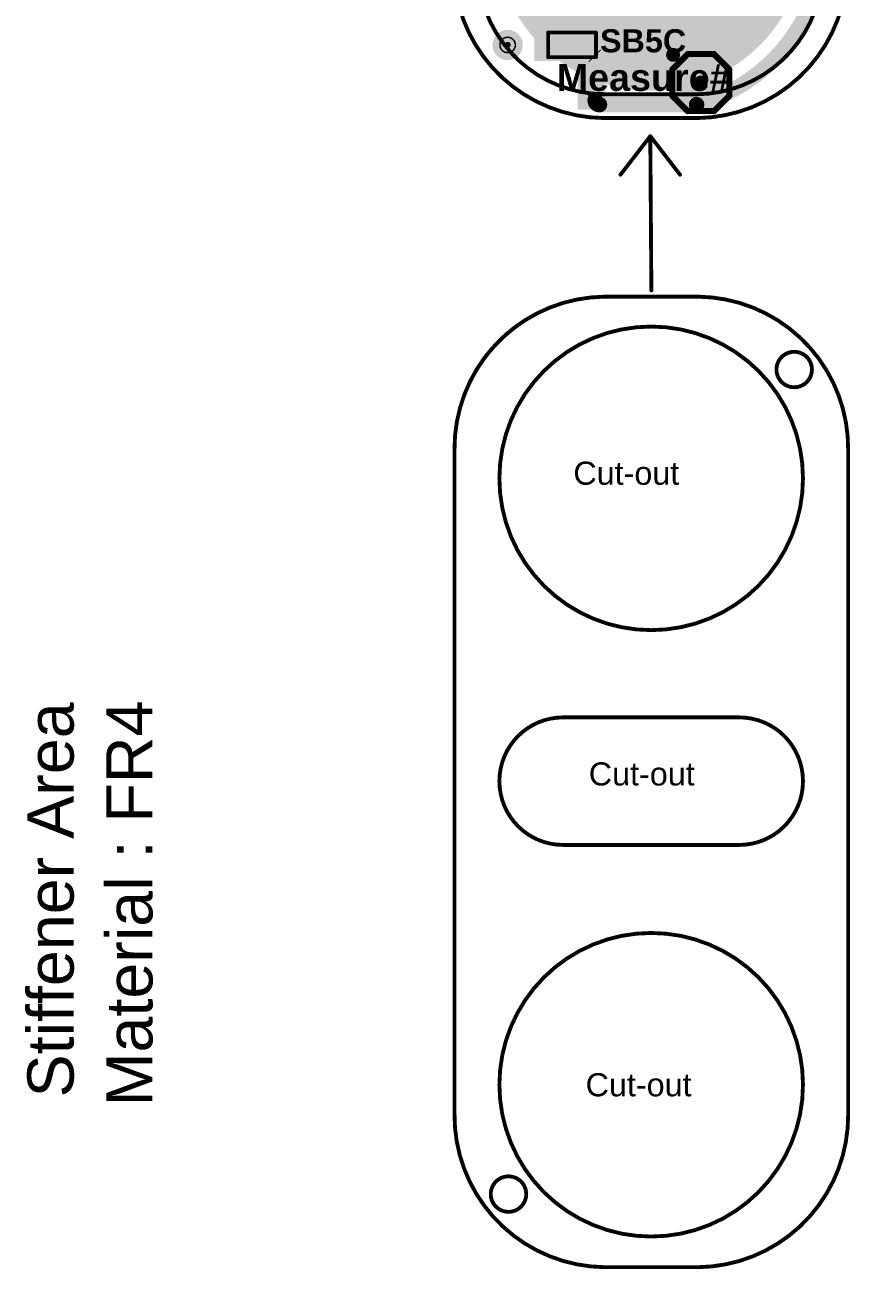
# Model space of a CAD drawing. Header units: inches. Extents: x -3.9 to 9.5, y -7 to 2.6.
# Drawn here: x -2.606 to -1.535, y -6.975 to -5.362 of the extents above; entities that cross this region are included whole.
import ezdxf

# ---------------------------------------------------------------- set-up
doc = ezdxf.new("R2010")
doc.units = ezdxf.units.IN
doc.header["$MEASUREMENT"] = 0
for name, color, linetype in [('Board Outline', 216, 'Continuous'), ('Bottom Layer', 5, 'Continuous'), ('Bottom Overlay', 54, 'Continuous'), ('Bottom Paste', 16, 'Continuous'), ('Bottom Solder', 6, 'Continuous'), ('Drill Drawing', 1, 'Continuous'), ('Fabrication', 76, 'Continuous'), ('Pad Holes', 156, 'Continuous'), ('Top Layer', 1, 'Continuous'), ('Top Overlay', 2, 'Continuous'), ('Top Paste', 8, 'Continuous'), ('Top Solder', 216, 'Continuous'), ('Via Holes', 16, 'Continuous')]:
    doc.layers.add(name, color=color, linetype=linetype)
doc.styles.add('Arial', font='', dxfattribs={"height": 0.2})
doc.styles.add('Arial_Bold', font='', dxfattribs={"height": 0.2})
doc.styles.get('Arial').set_extended_font_data('Arial')
doc.styles.get('Arial_Bold').set_extended_font_data('Arial', bold=True)

# ---------------------------------------------------------------- blocks, each defined once
blk = doc.blocks.new('S______B______0402_74')
at = {"layer": 'Top Layer'}
for points in [[(-0.0275, -0.0125), (-0.0275, 0.0125), (-0.0095, 0.0125), (-0.0095, -0.0125)], [(0.0095, -0.0125), (0.0095, 0.0125), (0.0275, 0.0125), (0.0275, -0.0125)]]:
    blk.add_hatch(color=1, dxfattribs=at).paths.add_polyline_path(points)
at = {"layer": 'Top Paste'}
for points in [[(-0.0275, -0.0125), (-0.0275, 0.0125), (-0.0095, 0.0125), (-0.0095, -0.0125)], [(0.0095, -0.0125), (0.0095, 0.0125), (0.0275, 0.0125), (0.0275, -0.0125)]]:
    blk.add_hatch(color=8, dxfattribs=at).paths.add_polyline_path(points)
at = {"layer": 'Top Solder'}
for points in [[(-0.0297, -0.0147), (-0.0297, 0.0147), (-0.0073, 0.0147), (-0.0073, -0.0147)], [(0.0073, -0.0147), (0.0073, 0.0147), (0.0297, 0.0147), (0.0297, -0.0147)]]:
    blk.add_hatch(color=216, dxfattribs=at).paths.add_polyline_path(points)
at = {"layer": 'Top Overlay'}
for points in [[(-0.031, -0.016, 0.005, 0.005, 0), (-0.031, 0.016, 0.005, 0.005, 0)], [(-0.031, 0.016, 0.005, 0.005, 0), (0.031, 0.016, 0.005, 0.005, 0)], [(0.031, -0.016, 0.005, 0.005, 0), (0.031, 0.016, 0.005, 0.005, 0)], [(-0.031, -0.016, 0.005, 0.005, 0), (0.031, -0.016, 0.005, 0.005, 0)], [(-0.032, -0.017, 0.000127, 0.000127, 0), (0.032, -0.017, 0.000127, 0.000127, 0)]]:
    blk.add_lwpolyline(points, format="xyseb", dxfattribs=at)
for points in [[(-0.0323, 0.016, 0.0025, 0.0025, 1), (-0.0297, 0.016, 0.0025, 0.0025, 1)], [(-0.0323, 0.016, 0.0025, 0.0025, 1), (-0.0297, 0.016, 0.0025, 0.0025, 1)], [(0.0297, 0.016, 0.0025, 0.0025, 1), (0.0323, 0.016, 0.0025, 0.0025, 1)], [(0.0297, 0.016, 0.0025, 0.0025, 1), (0.0323, 0.016, 0.0025, 0.0025, 1)], [(-0.0323, -0.016, 0.0025, 0.0025, 1), (-0.0297, -0.016, 0.0025, 0.0025, 1)], [(-0.0323, -0.016, 0.0025, 0.0025, 1), (-0.0297, -0.016, 0.0025, 0.0025, 1)], [(0.0297, -0.016, 0.0025, 0.0025, 1), (0.0323, -0.016, 0.0025, 0.0025, 1)], [(0.0297, -0.016, 0.0025, 0.0025, 1), (0.0323, -0.016, 0.0025, 0.0025, 1)], [(-0.032, -0.017, 0.0000635, 0.0000635, 1), (-0.032, -0.017, 0.0000635, 0.0000635, 1)], [(0.032, -0.017, 0.0000635, 0.0000635, 1), (0.032, -0.017, 0.0000635, 0.0000635, 1)]]:
    blk.add_lwpolyline(points, format="xyseb", close=True, dxfattribs=at)
blk = doc.blocks.new('T__________193')
at = {"layer": 'Top Layer'}
blk.add_hatch(color=1, dxfattribs=at).paths.add_polyline_path([(0.015, 0.03), (-0.015, 0.03), (-0.03, 0.015), (-0.03, -0.015), (-0.015, -0.03), (0.015, -0.03), (0.03, -0.015), (0.03, 0.015)])
at = {"layer": 'Top Paste'}
blk.add_hatch(color=8, dxfattribs=at).paths.add_polyline_path([(0.015, 0.03), (-0.015, 0.03), (-0.03, 0.015), (-0.03, -0.015), (-0.015, -0.03), (0.015, -0.03), (0.03, -0.015), (0.03, 0.015)])
at = {"layer": 'Top Solder'}
blk.add_hatch(color=216, dxfattribs=at).paths.add_polyline_path([(0.017, 0.034), (-0.017, 0.034), (-0.034, 0.017), (-0.034, -0.017), (-0.017, -0.034), (0.017, -0.034), (0.034, -0.017), (0.034, 0.017)])
at = {"layer": 'Top Overlay'}
for points in [[(-0.017, 0.037, 0.00787, 0.00787, 0), (-0.037, 0.017, 0.00787, 0.00787, 0)], [(0.017, 0.037, 0.00787, 0.00787, 0), (-0.017, 0.037, 0.00787, 0.00787, 0)], [(0.017, 0.037, 0.00787, 0.00787, 0), (-0.017, 0.037, 0.00787, 0.00787, 0)], [(0.037, 0.017, 0.00787, 0.00787, 0), (0.017, 0.037, 0.00787, 0.00787, 0)], [(-0.037, 0.017, 0.00787, 0.00787, 0), (-0.037, -0.017, 0.00787, 0.00787, 0)], [(0.037, 0.017, 0.00787, 0.00787, 0), (0.037, -0.017, 0.00787, 0.00787, 0)], [(-0.017, -0.037, 0.00787, 0.00787, 0), (-0.037, -0.017, 0.00787, 0.00787, 0)], [(0.037, -0.017, 0.00787, 0.00787, 0), (0.017, -0.037, 0.00787, 0.00787, 0)], [(0.017, -0.037, 0.00787, 0.00787, 0), (-0.017, -0.037, 0.00787, 0.00787, 0)], [(0.017, -0.037, 0.00787, 0.00787, 0), (-0.017, -0.037, 0.00787, 0.00787, 0)]]:
    blk.add_lwpolyline(points, format="xyseb", dxfattribs=at)
for points in [[(-0.019, 0.037, 0.00394, 0.00394, 1), (-0.015, 0.037, 0.00394, 0.00394, 1)], [(-0.019, 0.037, 0.00394, 0.00394, 1), (-0.015, 0.037, 0.00394, 0.00394, 1)], [(-0.019, 0.037, 0.00394, 0.00394, 1), (-0.015, 0.037, 0.00394, 0.00394, 1)], [(0.015, 0.037, 0.00394, 0.00394, 1), (0.019, 0.037, 0.00394, 0.00394, 1)], [(0.015, 0.037, 0.00394, 0.00394, 1), (0.019, 0.037, 0.00394, 0.00394, 1)], [(0.015, 0.037, 0.00394, 0.00394, 1), (0.019, 0.037, 0.00394, 0.00394, 1)], [(-0.039, 0.017, 0.00394, 0.00394, 1), (-0.035, 0.017, 0.00394, 0.00394, 1)], [(-0.039, 0.017, 0.00394, 0.00394, 1), (-0.035, 0.017, 0.00394, 0.00394, 1)], [(0.035, 0.017, 0.00394, 0.00394, 1), (0.039, 0.017, 0.00394, 0.00394, 1)], [(0.035, 0.017, 0.00394, 0.00394, 1), (0.039, 0.017, 0.00394, 0.00394, 1)], [(-0.039, -0.017, 0.00394, 0.00394, 1), (-0.035, -0.017, 0.00394, 0.00394, 1)], [(-0.039, -0.017, 0.00394, 0.00394, 1), (-0.035, -0.017, 0.00394, 0.00394, 1)], [(0.035, -0.017, 0.00394, 0.00394, 1), (0.039, -0.017, 0.00394, 0.00394, 1)], [(0.035, -0.017, 0.00394, 0.00394, 1), (0.039, -0.017, 0.00394, 0.00394, 1)], [(-0.019, -0.037, 0.00394, 0.00394, 1), (-0.015, -0.037, 0.00394, 0.00394, 1)], [(-0.019, -0.037, 0.00394, 0.00394, 1), (-0.015, -0.037, 0.00394, 0.00394, 1)], [(-0.019, -0.037, 0.00394, 0.00394, 1), (-0.015, -0.037, 0.00394, 0.00394, 1)], [(0.015, -0.037, 0.00394, 0.00394, 1), (0.019, -0.037, 0.00394, 0.00394, 1)], [(0.015, -0.037, 0.00394, 0.00394, 1), (0.019, -0.037, 0.00394, 0.00394, 1)], [(0.015, -0.037, 0.00394, 0.00394, 1), (0.019, -0.037, 0.00394, 0.00394, 1)]]:
    blk.add_lwpolyline(points, format="xyseb", close=True, dxfattribs=at)
blk = doc.blocks.new('_EMG________B_200')
at = {"layer": 'Bottom Layer'}
h = blk.add_hatch(color=5, dxfattribs=at)
edge = h.paths.add_edge_path()
edge.add_arc((0, 0.3932), 0.1969, 0, 360)
h = blk.add_hatch(color=5, dxfattribs=at)
edge = h.paths.add_edge_path()
edge.add_arc((-0.1142, 0.0005), 0.0827, 90, 270)
edge.add_line((-0.1142, -0.0822), (0.1142, -0.0822))
edge.add_arc((0.1142, 0.0005), 0.0827, 270, 450)
edge.add_line((0.1142, 0.0832), (-0.1142, 0.0832))
h = blk.add_hatch(color=5, dxfattribs=at)
edge = h.paths.add_edge_path()
edge.add_arc((0, -0.3932), 0.1969, 0, 360)
at = {"layer": 'Bottom Paste'}
h = blk.add_hatch(color=16, dxfattribs=at)
edge = h.paths.add_edge_path()
edge.add_arc((0, 0.3932), 0.1969, 0, 360)
h = blk.add_hatch(color=16, dxfattribs=at)
edge = h.paths.add_edge_path()
edge.add_arc((-0.1142, 0.0005), 0.0827, 90, 270)
edge.add_line((-0.1142, -0.0822), (0.1142, -0.0822))
edge.add_arc((0.1142, 0.0005), 0.0827, 270, 450)
edge.add_line((0.1142, 0.0832), (-0.1142, 0.0832))
h = blk.add_hatch(color=16, dxfattribs=at)
edge = h.paths.add_edge_path()
edge.add_arc((0, -0.3932), 0.1969, 0, 360)
at = {"layer": 'Bottom Solder'}
h = blk.add_hatch(color=6, dxfattribs=at)
edge = h.paths.add_edge_path()
edge.add_arc((0, 0.3932), 0.2009, 0, 360)
h = blk.add_hatch(color=6, dxfattribs=at)
edge = h.paths.add_edge_path()
edge.add_arc((-0.1142, 0.0005), 0.0867, 90, 270)
edge.add_line((-0.1142, -0.0862), (0.1142, -0.0862))
edge.add_arc((0.1142, 0.0005), 0.0867, 270, 450)
edge.add_line((0.1142, 0.0872), (-0.1142, 0.0872))
h = blk.add_hatch(color=6, dxfattribs=at)
edge = h.paths.add_edge_path()
edge.add_arc((0, -0.3932), 0.2009, 0, 360)
at = {"layer": 'Bottom Overlay'}
for points in [[(-0.2237, 0.4317, 0.005, 0.005, -0.414214), (-0.0603, 0.5989, 0.005, 0.005, 0)], [(-0.0603, 0.5989, 0.005, 0.005, 0), (0.0603, 0.5989, 0.005, 0.005, 0)], [(0.0603, 0.5989, 0.005, 0.005, -0.414214), (0.2238, 0.4317, 0.005, 0.005, 0)], [(-0.2237, -0.4317, 0.005, 0.005, 0), (-0.2237, 0.4317, 0.005, 0.005, 0)], [(0.2238, -0.4317, 0.005, 0.005, 0), (0.2238, 0.4317, 0.005, 0.005, 0)], [(-0.0603, -0.5989, 0.005, 0.005, -0.414214), (-0.2237, -0.4317, 0.005, 0.005, 0)], [(0.2238, -0.4317, 0.005, 0.005, -0.414214), (0.0603, -0.5989, 0.005, 0.005, 0)], [(-0.0603, -0.5989, 0.005, 0.005, 0), (0.0603, -0.5989, 0.005, 0.005, 0)]]:
    blk.add_lwpolyline(points, format="xyseb", dxfattribs=at)
for points in [[(-0.0615, 0.5989, 0.0025, 0.0025, 1), (-0.059, 0.5989, 0.0025, 0.0025, 1)], [(-0.0615, 0.5989, 0.0025, 0.0025, 1), (-0.059, 0.5989, 0.0025, 0.0025, 1)], [(0.059, 0.5989, 0.0025, 0.0025, 1), (0.0615, 0.5989, 0.0025, 0.0025, 1)], [(0.059, 0.5989, 0.0025, 0.0025, 1), (0.0615, 0.5989, 0.0025, 0.0025, 1)], [(-0.225, 0.4317, 0.0025, 0.0025, 1), (-0.2225, 0.4317, 0.0025, 0.0025, 1)], [(-0.225, 0.4317, 0.0025, 0.0025, 1), (-0.2225, 0.4317, 0.0025, 0.0025, 1)], [(0.2225, 0.4317, 0.0025, 0.0025, 1), (0.225, 0.4317, 0.0025, 0.0025, 1)], [(0.2225, 0.4317, 0.0025, 0.0025, 1), (0.225, 0.4317, 0.0025, 0.0025, 1)], [(-0.225, -0.4317, 0.0025, 0.0025, 1), (-0.2225, -0.4317, 0.0025, 0.0025, 1)], [(-0.225, -0.4317, 0.0025, 0.0025, 1), (-0.2225, -0.4317, 0.0025, 0.0025, 1)], [(0.2225, -0.4317, 0.0025, 0.0025, 1), (0.225, -0.4317, 0.0025, 0.0025, 1)], [(0.2225, -0.4317, 0.0025, 0.0025, 1), (0.225, -0.4317, 0.0025, 0.0025, 1)], [(-0.0615, -0.5989, 0.0025, 0.0025, 1), (-0.059, -0.5989, 0.0025, 0.0025, 1)], [(-0.0615, -0.5989, 0.0025, 0.0025, 1), (-0.059, -0.5989, 0.0025, 0.0025, 1)], [(0.059, -0.5989, 0.0025, 0.0025, 1), (0.0615, -0.5989, 0.0025, 0.0025, 1)], [(0.059, -0.5989, 0.0025, 0.0025, 1), (0.0615, -0.5989, 0.0025, 0.0025, 1)]]:
    blk.add_lwpolyline(points, format="xyseb", close=True, dxfattribs=at)

msp = doc.modelspace()

# ---------------------------------------------------------------- hatches: boundary and pattern name
at = {"layer": 'Bottom Layer'}
h = msp.add_hatch(color=5, dxfattribs=at)
edge = h.paths.add_edge_path()
edge.add_arc((-1.8661, -5.4598), 0.0118, 0, 360)
at = {"layer": 'Bottom Solder'}
h = msp.add_hatch(color=6, dxfattribs=at)
edge = h.paths.add_edge_path()
edge.add_arc((-1.9796, -5.388), 0.004, 0, 360)
at = {"layer": 'Pad Holes'}
h = msp.add_hatch(color=7, dxfattribs=at)
edge = h.paths.add_edge_path()
edge.add_arc((-1.9796, -5.388), 0.0197, 0, 360)
at = {"layer": 'Top Layer'}
for points in [[(-1.9451, -5.4088), (-1.9051, -5.4088), (-1.9051, -5.2778), (-1.9451, -5.2778)], [(-1.8888, -5.3738), (-1.8888, -5.4718), (-1.8531, -5.4718), (-1.8531, -5.3738)]]:
    msp.add_hatch(color=1, dxfattribs=at).paths.add_polyline_path(points)
h = msp.add_hatch(color=1, dxfattribs=at)
edge = h.paths.add_edge_path()
edge.add_arc((-1.8661, -5.4598), 0.0118, 0, 360)
at = {"layer": 'Top Solder'}
h = msp.add_hatch(color=216, dxfattribs=at)
edge = h.paths.add_edge_path()
edge.add_arc((-1.9796, -5.388), 0.004, 0, 360)
at = {"layer": 'Via Holes'}
h = msp.add_hatch(color=7, dxfattribs=at)
edge = h.paths.add_edge_path()
edge.add_arc((-1.8661, -5.4598), 0.00591, 0, 360)

# ---------------------------------------------------------------- linework, layer by layer
at = {"layer": 'Board Outline'}
for points in [[(-1.855, -5.4828, 0.005, 0.005, -0.414214), (-2.0496, -5.2838, 0.005, 0.005, 0)], [(-1.5391, -5.2838, 0.005, 0.005, -0.414214), (-1.7338, -5.4828, 0.005, 0.005, 0)], [(-1.855, -5.4828, 0.005, 0.005, 0), (-1.7338, -5.4828, 0.005, 0.005, 0)]]:
    msp.add_lwpolyline(points, format="xyseb", dxfattribs=at)
for points in [[(-1.8562, -5.4828, 0.0025, 0.0025, 1), (-1.8537, -5.4828, 0.0025, 0.0025, 1)], [(-1.8562, -5.4828, 0.0025, 0.0025, 1), (-1.8537, -5.4828, 0.0025, 0.0025, 1)], [(-1.735, -5.4828, 0.0025, 0.0025, 1), (-1.7325, -5.4828, 0.0025, 0.0025, 1)], [(-1.735, -5.4828, 0.0025, 0.0025, 1), (-1.7325, -5.4828, 0.0025, 0.0025, 1)]]:
    msp.add_lwpolyline(points, format="xyseb", close=True, dxfattribs=at)
at = {"layer": 'Bottom Layer'}
for points in [[(-1.9661, -5.0993, 0.02, 0.02, -1.34747), (-1.7346, -5.4654, 0.02, 0.02, 0)], [(-1.8605, -5.4654, 0.02, 0.02, -0.414214), (-1.8661, -5.4598, 0.02, 0.02, 0)], [(-1.8605, -5.4654, 0.02, 0.02, 0), (-1.7346, -5.4654, 0.02, 0.02, 0)]]:
    msp.add_lwpolyline(points, format="xyseb", dxfattribs=at)
for points in [[(-1.8711, -5.4598, 0.01, 0.01, 1), (-1.8611, -5.4598, 0.01, 0.01, 1)], [(-1.8655, -5.4654, 0.01, 0.01, 1), (-1.8555, -5.4654, 0.01, 0.01, 1)], [(-1.8655, -5.4654, 0.01, 0.01, 1), (-1.8555, -5.4654, 0.01, 0.01, 1)], [(-1.7396, -5.4654, 0.01, 0.01, 1), (-1.7296, -5.4654, 0.01, 0.01, 1)], [(-1.7396, -5.4654, 0.01, 0.01, 1), (-1.7296, -5.4654, 0.01, 0.01, 1)]]:
    msp.add_lwpolyline(points, format="xyseb", close=True, dxfattribs=at)
at = {"layer": 'Drill Drawing'}
for points in [[(-1.9696, -5.388, 0.002, 0.002, 1), (-1.9896, -5.388, 0.002, 0.002, 1)], [(-1.9901, -5.388, 0.001, 0.001, 1), (-1.9891, -5.388, 0.001, 0.001, 1)], [(-1.9701, -5.388, 0.001, 0.001, 1), (-1.9691, -5.388, 0.001, 0.001, 1)], [(-1.8766, -5.4498, 0.001, 0.001, 1), (-1.8756, -5.4498, 0.001, 0.001, 1)], [(-1.8766, -5.4498, 0.001, 0.001, 1), (-1.8756, -5.4498, 0.001, 0.001, 1)], [(-1.8566, -5.4498, 0.001, 0.001, 1), (-1.8556, -5.4498, 0.001, 0.001, 1)], [(-1.8566, -5.4498, 0.001, 0.001, 1), (-1.8556, -5.4498, 0.001, 0.001, 1)], [(-1.8666, -5.4698, 0.001, 0.001, 1), (-1.8656, -5.4698, 0.001, 0.001, 1)], [(-1.8666, -5.4698, 0.001, 0.001, 1), (-1.8656, -5.4698, 0.001, 0.001, 1)]]:
    msp.add_lwpolyline(points, format="xyseb", close=True, dxfattribs=at)
for points in [[(-1.8761, -5.4498, 0.002, 0.002, 0), (-1.8561, -5.4498, 0.002, 0.002, 0)], [(-1.8761, -5.4498, 0.002, 0.002, 0), (-1.8661, -5.4698, 0.002, 0.002, 0)], [(-1.8661, -5.4698, 0.002, 0.002, 0), (-1.8561, -5.4498, 0.002, 0.002, 0)]]:
    msp.add_lwpolyline(points, format="xyseb", dxfattribs=at)
at = {"layer": 'Fabrication'}
for points in [[(-1.8332, -5.5562, 0.005, 0.005, 0), (-1.7946, -5.5062, 0.005, 0.005, 0)], [(-1.7946, -5.5062, 0.005, 0.005, 0), (-1.7561, -5.5562, 0.005, 0.005, 0)], [(-1.7946, -5.5062, 0.005, 0.005, 0), (-1.7932, -5.7062, 0.005, 0.005, 0)], [(-2.0485, -5.9135, 0.005, 0.005, -0.414214), (-1.8539, -5.7144, 0.005, 0.005, 0)], [(-1.8539, -5.7144, 0.005, 0.005, 0), (-1.7326, -5.7144, 0.005, 0.005, 0)], [(-1.7326, -5.7144, 0.005, 0.005, -0.414214), (-1.538, -5.9135, 0.005, 0.005, 0)], [(-2.0485, -5.9135, 0.005, 0.005, -0.244175), (-1.9667, -5.7515, 0.005, 0.005, 0)], [(-2.0485, -6.7739, 0.005, 0.005, 0), (-2.0485, -5.9135, 0.005, 0.005, 0)], [(-1.538, -5.9135, 0.005, 0.005, 0), (-1.538, -6.7739, 0.005, 0.005, 0)], [(-1.9661, -6.2842, 0.005, 0.005, -0.198912), (-1.9077, -6.26, 0.005, 0.005, 0)], [(-1.9077, -6.26, 0.005, 0.005, 0), (-1.6793, -6.26, 0.005, 0.005, 0)], [(-1.6793, -6.26, 0.005, 0.005, -0.198912), (-1.6208, -6.2842, 0.005, 0.005, 0)], [(-1.9903, -6.3427, 0.005, 0.005, -0.198912), (-1.9661, -6.2842, 0.005, 0.005, 0)], [(-1.6208, -6.2842, 0.005, 0.005, -0.198912), (-1.5966, -6.3427, 0.005, 0.005, 0)], [(-1.9661, -6.4012, 0.005, 0.005, -0.198912), (-1.9903, -6.3427, 0.005, 0.005, 0)], [(-1.5966, -6.3427, 0.005, 0.005, -0.198912), (-1.6208, -6.4012, 0.005, 0.005, 0)], [(-1.9077, -6.4254, 0.005, 0.005, -0.198912), (-1.9661, -6.4012, 0.005, 0.005, 0)], [(-1.6208, -6.4012, 0.005, 0.005, -0.198912), (-1.6793, -6.4254, 0.005, 0.005, 0)], [(-1.9077, -6.4254, 0.005, 0.005, 0), (-1.6793, -6.4254, 0.005, 0.005, 0)], [(-1.8539, -6.973, 0.005, 0.005, -0.414214), (-2.0485, -6.7739, 0.005, 0.005, 0)], [(-1.538, -6.7739, 0.005, 0.005, -0.414214), (-1.7326, -6.973, 0.005, 0.005, 0)], [(-1.8539, -6.973, 0.005, 0.005, 0), (-1.7326, -6.973, 0.005, 0.005, 0)]]:
    msp.add_lwpolyline(points, format="xyseb", dxfattribs=at)
for points in [[(-1.7959, -5.5062, 0.0025, 0.0025, 1), (-1.7934, -5.5062, 0.0025, 0.0025, 1)], [(-1.7959, -5.5062, 0.0025, 0.0025, 1), (-1.7934, -5.5062, 0.0025, 0.0025, 1)], [(-1.7959, -5.5062, 0.0025, 0.0025, 1), (-1.7934, -5.5062, 0.0025, 0.0025, 1)], [(-1.8345, -5.5562, 0.0025, 0.0025, 1), (-1.832, -5.5562, 0.0025, 0.0025, 1)], [(-1.7573, -5.5562, 0.0025, 0.0025, 1), (-1.7548, -5.5562, 0.0025, 0.0025, 1)], [(-1.7945, -5.7062, 0.0025, 0.0025, 1), (-1.792, -5.7062, 0.0025, 0.0025, 1)], [(-1.8551, -5.7144, 0.0025, 0.0025, 1), (-1.8526, -5.7144, 0.0025, 0.0025, 1)], [(-1.8551, -5.7144, 0.0025, 0.0025, 1), (-1.8526, -5.7144, 0.0025, 0.0025, 1)], [(-1.7339, -5.7144, 0.0025, 0.0025, 1), (-1.7314, -5.7144, 0.0025, 0.0025, 1)], [(-1.7339, -5.7144, 0.0025, 0.0025, 1), (-1.7314, -5.7144, 0.0025, 0.0025, 1)], [(-1.5966, -5.95, 0.005, 0.005, 1), (-1.9903, -5.95, 0.005, 0.005, 1)], [(-1.9679, -5.7515, 0.0025, 0.0025, 1), (-1.9654, -5.7515, 0.0025, 0.0025, 1)], [(-1.585, -5.8089, 0.005, 0.005, 1), (-1.631, -5.8089, 0.005, 0.005, 1)], [(-1.6322, -5.8089, 0.0025, 0.0025, 1), (-1.6297, -5.8089, 0.0025, 0.0025, 1)], [(-1.5862, -5.8089, 0.0025, 0.0025, 1), (-1.5837, -5.8089, 0.0025, 0.0025, 1)], [(-2.0497, -5.9135, 0.0025, 0.0025, 1), (-2.0472, -5.9135, 0.0025, 0.0025, 1)], [(-2.0497, -5.9135, 0.0025, 0.0025, 1), (-2.0472, -5.9135, 0.0025, 0.0025, 1)], [(-2.0497, -5.9135, 0.0025, 0.0025, 1), (-2.0472, -5.9135, 0.0025, 0.0025, 1)], [(-1.5392, -5.9135, 0.0025, 0.0025, 1), (-1.5367, -5.9135, 0.0025, 0.0025, 1)], [(-1.5392, -5.9135, 0.0025, 0.0025, 1), (-1.5367, -5.9135, 0.0025, 0.0025, 1)], [(-1.9916, -5.95, 0.0025, 0.0025, 1), (-1.9891, -5.95, 0.0025, 0.0025, 1)], [(-1.5979, -5.95, 0.0025, 0.0025, 1), (-1.5954, -5.95, 0.0025, 0.0025, 1)], [(-1.9089, -6.26, 0.0025, 0.0025, 1), (-1.9064, -6.26, 0.0025, 0.0025, 1)], [(-1.9089, -6.26, 0.0025, 0.0025, 1), (-1.9064, -6.26, 0.0025, 0.0025, 1)], [(-1.6806, -6.26, 0.0025, 0.0025, 1), (-1.6781, -6.26, 0.0025, 0.0025, 1)], [(-1.6806, -6.26, 0.0025, 0.0025, 1), (-1.6781, -6.26, 0.0025, 0.0025, 1)], [(-1.9674, -6.2842, 0.0025, 0.0025, 1), (-1.9649, -6.2842, 0.0025, 0.0025, 1)], [(-1.9674, -6.2842, 0.0025, 0.0025, 1), (-1.9649, -6.2842, 0.0025, 0.0025, 1)], [(-1.6221, -6.2842, 0.0025, 0.0025, 1), (-1.6196, -6.2842, 0.0025, 0.0025, 1)], [(-1.6221, -6.2842, 0.0025, 0.0025, 1), (-1.6196, -6.2842, 0.0025, 0.0025, 1)], [(-1.9916, -6.3427, 0.0025, 0.0025, 1), (-1.9891, -6.3427, 0.0025, 0.0025, 1)], [(-1.9916, -6.3427, 0.0025, 0.0025, 1), (-1.9891, -6.3427, 0.0025, 0.0025, 1)], [(-1.5979, -6.3427, 0.0025, 0.0025, 1), (-1.5954, -6.3427, 0.0025, 0.0025, 1)], [(-1.5979, -6.3427, 0.0025, 0.0025, 1), (-1.5954, -6.3427, 0.0025, 0.0025, 1)], [(-1.9674, -6.4012, 0.0025, 0.0025, 1), (-1.9649, -6.4012, 0.0025, 0.0025, 1)], [(-1.9674, -6.4012, 0.0025, 0.0025, 1), (-1.9649, -6.4012, 0.0025, 0.0025, 1)], [(-1.6221, -6.4012, 0.0025, 0.0025, 1), (-1.6196, -6.4012, 0.0025, 0.0025, 1)], [(-1.6221, -6.4012, 0.0025, 0.0025, 1), (-1.6196, -6.4012, 0.0025, 0.0025, 1)], [(-1.9089, -6.4254, 0.0025, 0.0025, 1), (-1.9064, -6.4254, 0.0025, 0.0025, 1)], [(-1.9089, -6.4254, 0.0025, 0.0025, 1), (-1.9064, -6.4254, 0.0025, 0.0025, 1)], [(-1.6806, -6.4254, 0.0025, 0.0025, 1), (-1.6781, -6.4254, 0.0025, 0.0025, 1)], [(-1.6806, -6.4254, 0.0025, 0.0025, 1), (-1.6781, -6.4254, 0.0025, 0.0025, 1)], [(-1.5966, -6.7364, 0.005, 0.005, 1), (-1.9903, -6.7364, 0.005, 0.005, 1)], [(-1.9916, -6.7364, 0.0025, 0.0025, 1), (-1.9891, -6.7364, 0.0025, 0.0025, 1)], [(-1.5979, -6.7364, 0.0025, 0.0025, 1), (-1.5954, -6.7364, 0.0025, 0.0025, 1)], [(-2.0497, -6.7739, 0.0025, 0.0025, 1), (-2.0472, -6.7739, 0.0025, 0.0025, 1)], [(-2.0497, -6.7739, 0.0025, 0.0025, 1), (-2.0472, -6.7739, 0.0025, 0.0025, 1)], [(-1.5392, -6.7739, 0.0025, 0.0025, 1), (-1.5367, -6.7739, 0.0025, 0.0025, 1)], [(-1.5392, -6.7739, 0.0025, 0.0025, 1), (-1.5367, -6.7739, 0.0025, 0.0025, 1)], [(-1.9555, -6.8782, 0.005, 0.005, 1), (-2.0015, -6.8782, 0.005, 0.005, 1)], [(-2.0027, -6.8782, 0.0025, 0.0025, 1), (-2.0002, -6.8782, 0.0025, 0.0025, 1)], [(-1.9567, -6.8782, 0.0025, 0.0025, 1), (-1.9542, -6.8782, 0.0025, 0.0025, 1)], [(-1.8551, -6.973, 0.0025, 0.0025, 1), (-1.8526, -6.973, 0.0025, 0.0025, 1)], [(-1.8551, -6.973, 0.0025, 0.0025, 1), (-1.8526, -6.973, 0.0025, 0.0025, 1)], [(-1.7339, -6.973, 0.0025, 0.0025, 1), (-1.7314, -6.973, 0.0025, 0.0025, 1)], [(-1.7339, -6.973, 0.0025, 0.0025, 1), (-1.7314, -6.973, 0.0025, 0.0025, 1)]]:
    msp.add_lwpolyline(points, format="xyseb", close=True, dxfattribs=at)
at = {"layer": 'Top Layer'}
for points in [[(-1.7651, -5.4008, 0.018, 0.018, 0), (-1.7651, -5.1818, 0.018, 0.018, 0)], [(-1.8664, -5.4595, 0.025, 0.025, 0), (-1.8664, -5.4025, 0.025, 0.025, 0)], [(-1.8671, -5.4018, 0.022, 0.022, 0), (-1.8664, -5.4025, 0.022, 0.022, 0)], [(-1.7651, -5.4008, 0.018, 0.018, 0), (-1.7291, -5.4368, 0.018, 0.018, 0)], [(-1.8664, -5.4595, 0.022, 0.022, 0), (-1.8661, -5.4598, 0.022, 0.022, 0)]]:
    msp.add_lwpolyline(points, format="xyseb", dxfattribs=at)
for points in [[(-1.8727, -5.4025, 0.0125, 0.0125, 1), (-1.8602, -5.4025, 0.0125, 0.0125, 1)], [(-1.8726, -5.4018, 0.011, 0.011, 1), (-1.8616, -5.4018, 0.011, 0.011, 1)], [(-1.8719, -5.4025, 0.011, 0.011, 1), (-1.8609, -5.4025, 0.011, 0.011, 1)], [(-1.7696, -5.4008, 0.009, 0.009, 1), (-1.7606, -5.4008, 0.009, 0.009, 1)], [(-1.7696, -5.4008, 0.009, 0.009, 1), (-1.7606, -5.4008, 0.009, 0.009, 1)], [(-1.7336, -5.4368, 0.009, 0.009, 1), (-1.7246, -5.4368, 0.009, 0.009, 1)], [(-1.8727, -5.4595, 0.0125, 0.0125, 1), (-1.8602, -5.4595, 0.0125, 0.0125, 1)], [(-1.8719, -5.4595, 0.011, 0.011, 1), (-1.8609, -5.4595, 0.011, 0.011, 1)], [(-1.8716, -5.4598, 0.011, 0.011, 1), (-1.8606, -5.4598, 0.011, 0.011, 1)]]:
    msp.add_lwpolyline(points, format="xyseb", close=True, dxfattribs=at)

# ---------------------------------------------------------------- block references
for name, p in [('_EMG________B_200', (-1.7946, -4.8531)), ('S______B______0402_74', (-1.8961, -5.3878))]:
    msp.add_blockref(name, p)
at = {"rotation": 180}
msp.add_blockref('T__________193', (-1.7291, -5.4368), dxfattribs=at)

# ---------------------------------------------------------------- texts
at = {"layer": 'Fabrication', "style": 'Arial'}
for p in [(-1.8944, -5.9583), (-1.8744, -6.3483), (-1.8785, -6.7514)]:
    msp.add_text('Cut-out', height=0.03, dxfattribs=at).set_placement(p)
for s, p in [('Stiffener Area', (-2.5424, -6.7529)), ('Material : FR4', (-2.4402, -6.7644))]:
    msp.add_text(s, height=0.06, rotation=90, dxfattribs=at).set_placement(p)
at = {"layer": 'Top Overlay', "style": 'Arial_Bold'}
msp.add_text('SB5C', height=0.03, dxfattribs=at).set_placement((-1.8598, -5.3976))
msp.add_text('Measure#', height=0.035, rotation=360, dxfattribs=at).set_placement((-1.916, -5.4476))

doc.saveas('drawing.dxf')
